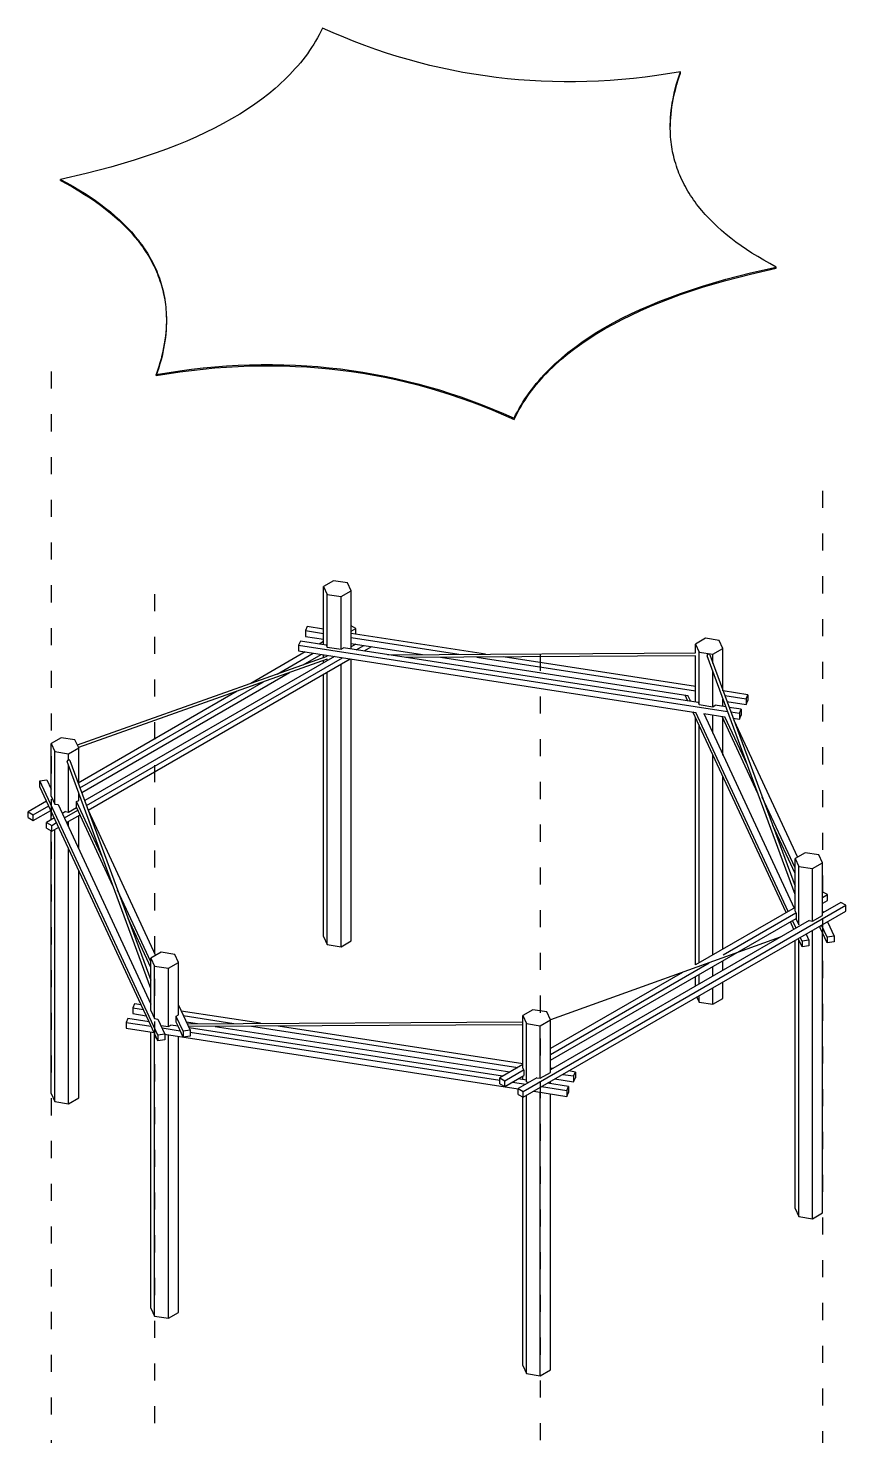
# Model space of a CAD drawing. Header units: metres. Extents: x -148 to 299, y -114 to 107.
# Drawn here: x -147.9 to -90.5, y 4.3 to 103.1 of the extents above; entities that cross this region are included whole.
import ezdxf

# ---------------------------------------------------------------- set-up
doc = ezdxf.new("R2010")
doc.units = ezdxf.units.M
doc.linetypes.add('ACAD_ISO03W100', pattern=[30, 12, -18])
doc.layers.add('DIAKEKKOMENES', color=6, linetype='Continuous')
doc.layers.add('PROVOLES TOIXON', color=120, linetype='Continuous')

msp = doc.modelspace()

# ---------------------------------------------------------------- linework, layer by layer
at = {"layer": 'DIAKEKKOMENES', "linetype": 'ACAD_ISO03W100', "ltscale": 0.1}
for p, q in [((-146.264, 79.009), (-146.264, -49.858)), ((-92.148, 70.642), (-92.148, -58.226)), ((-139.002, 63.395), (-139.002, -65.473)), ((-111.949, 59.21), (-111.949, -69.658))]:
    msp.add_line(p, q, dxfattribs=at)
at = {"layer": 'PROVOLES TOIXON'}
for points in [[(-127.22, 103.11), (-127.334, 102.879), (-127.454, 102.65), (-127.579, 102.423), (-127.71, 102.198), (-127.846, 101.975), (-127.988, 101.754), (-128.135, 101.536), (-128.288, 101.319), (-128.446, 101.105), (-128.609, 100.892), (-128.778, 100.682), (-128.953, 100.473), (-129.133, 100.267), (-129.319, 100.063), (-129.51, 99.861), (-129.707, 99.661), (-129.909, 99.463), (-130.116, 99.267), (-130.329, 99.073), (-130.548, 98.881), (-131.001, 98.504), (-131.477, 98.135), (-131.975, 97.774), (-132.494, 97.422), (-133.036, 97.078), (-133.599, 96.742), (-134.185, 96.415), (-134.792, 96.095), (-135.421, 95.785), (-136.073, 95.482), (-136.746, 95.188), (-137.441, 94.902), (-138.158, 94.624), (-138.898, 94.354), (-139.659, 94.093), (-140.442, 93.84), (-142.074, 93.359), (-143.794, 92.912), (-145.602, 92.497)], [(-102.125, 100.034), (-103.78, 99.776), (-104.604, 99.669), (-105.424, 99.578), (-106.242, 99.501), (-107.057, 99.44), (-107.869, 99.393), (-108.678, 99.362), (-109.484, 99.345), (-110.287, 99.344), (-111.087, 99.358), (-111.884, 99.386), (-112.679, 99.43), (-113.47, 99.488), (-114.259, 99.562), (-115.044, 99.651), (-115.827, 99.754), (-116.607, 99.873), (-117.384, 100.007), (-118.158, 100.155), (-118.929, 100.319), (-119.697, 100.498), (-120.463, 100.691), (-121.225, 100.9), (-121.985, 101.124), (-122.741, 101.363), (-123.495, 101.616), (-124.246, 101.885), (-124.994, 102.169), (-125.739, 102.468), (-126.481, 102.781), (-127.22, 103.11)], [(-102.83, 95.833), (-102.836, 96.082), (-102.835, 96.333), (-102.828, 96.586), (-102.814, 96.84), (-102.793, 97.096), (-102.765, 97.354), (-102.731, 97.614), (-102.691, 97.876), (-102.643, 98.139), (-102.589, 98.405), (-102.528, 98.672), (-102.461, 98.94), (-102.387, 99.211), (-102.306, 99.483), (-102.219, 99.758), (-102.125, 100.034)], [(-102.83, 95.834), (-102.834, 96.079), (-102.831, 96.325), (-102.822, 96.573), (-102.806, 96.823), (-102.784, 97.074), (-102.756, 97.327), (-102.722, 97.582), (-102.68, 97.839), (-102.633, 98.097), (-102.579, 98.357), (-102.519, 98.619), (-102.452, 98.883), (-102.379, 99.148), (-102.3, 99.415), (-102.214, 99.684), (-102.122, 99.954)], [(-102.122, 99.954), (-102.153, 99.949)], [(-102.122, 99.954), (-102.125, 100.034)], [(-95.412, 86.344), (-95.855, 86.583), (-96.285, 86.826), (-96.702, 87.073), (-97.104, 87.324), (-97.493, 87.578), (-97.869, 87.835), (-98.231, 88.097), (-98.579, 88.362), (-98.913, 88.631), (-99.234, 88.904), (-99.541, 89.18), (-99.834, 89.46), (-100.114, 89.743), (-100.38, 90.031), (-100.632, 90.322), (-100.871, 90.616), (-100.985, 90.765), (-101.096, 90.915), (-101.203, 91.065), (-101.307, 91.217), (-101.408, 91.369), (-101.505, 91.523), (-101.598, 91.677), (-101.689, 91.832), (-101.776, 91.988), (-101.859, 92.145), (-101.939, 92.303), (-102.016, 92.462), (-102.089, 92.622), (-102.159, 92.782), (-102.225, 92.944), (-102.288, 93.107), (-102.348, 93.27), (-102.404, 93.435), (-102.456, 93.6), (-102.506, 93.766), (-102.551, 93.933), (-102.594, 94.101), (-102.633, 94.27), (-102.669, 94.44), (-102.701, 94.611), (-102.73, 94.783), (-102.755, 94.956), (-102.777, 95.129), (-102.795, 95.304), (-102.81, 95.48), (-102.822, 95.656), (-102.83, 95.833)], [(-145.602, 92.497), (-145.158, 92.258), (-144.728, 92.015), (-144.312, 91.768), (-143.909, 91.518), (-143.52, 91.264), (-143.145, 91.006), (-142.783, 90.744), (-142.435, 90.479), (-142.1, 90.21), (-141.78, 89.938), (-141.473, 89.662), (-141.179, 89.382), (-140.9, 89.098), (-140.634, 88.811), (-140.381, 88.52), (-140.143, 88.225), (-140.028, 88.076), (-139.918, 87.927), (-139.81, 87.776), (-139.706, 87.625), (-139.606, 87.472), (-139.509, 87.319), (-139.415, 87.165), (-139.325, 87.009), (-139.238, 86.853), (-139.154, 86.696), (-139.074, 86.538), (-138.998, 86.379), (-138.925, 86.22), (-138.855, 86.059), (-138.788, 85.897), (-138.725, 85.735), (-138.666, 85.571), (-138.61, 85.407), (-138.557, 85.241), (-138.508, 85.075), (-138.462, 84.908), (-138.42, 84.74), (-138.38, 84.571), (-138.345, 84.401), (-138.313, 84.23), (-138.284, 84.058), (-138.259, 83.886), (-138.237, 83.712), (-138.218, 83.537), (-138.203, 83.362), (-138.191, 83.185), (-138.183, 83.008)], [(-145.599, 92.418), (-145.602, 92.497)], [(-145.599, 92.418), (-145.158, 92.18), (-144.731, 91.939), (-144.317, 91.694), (-143.917, 91.445), (-143.53, 91.193), (-143.157, 90.937), (-142.797, 90.678), (-142.451, 90.415), (-142.118, 90.148), (-141.799, 89.878), (-141.493, 89.604), (-141.201, 89.326), (-140.922, 89.045), (-140.656, 88.76), (-140.404, 88.471), (-140.166, 88.179), (-139.941, 87.883), (-139.833, 87.734), (-139.729, 87.583), (-139.629, 87.432), (-139.531, 87.28), (-139.437, 87.127), (-139.347, 86.973), (-139.259, 86.819), (-139.176, 86.663), (-139.095, 86.506), (-139.018, 86.349), (-138.944, 86.191), (-138.874, 86.031), (-138.807, 85.871), (-138.743, 85.71), (-138.683, 85.548), (-138.626, 85.385), (-138.573, 85.221), (-138.522, 85.056), (-138.476, 84.891), (-138.432, 84.724), (-138.392, 84.557), (-138.355, 84.388), (-138.322, 84.219), (-138.292, 84.049), (-138.266, 83.877), (-138.242, 83.705), (-138.223, 83.532), (-138.206, 83.359), (-138.193, 83.184), (-138.183, 83.008)], [(-113.794, 75.731), (-113.679, 75.962), (-113.56, 76.191), (-113.434, 76.418), (-113.304, 76.643), (-113.167, 76.866), (-113.026, 77.087), (-112.879, 77.306), (-112.726, 77.522), (-112.568, 77.737), (-112.404, 77.949), (-112.235, 78.16), (-112.06, 78.368), (-111.88, 78.574), (-111.695, 78.779), (-111.503, 78.981), (-111.307, 79.181), (-111.105, 79.379), (-110.897, 79.575), (-110.684, 79.768), (-110.466, 79.96), (-110.012, 80.337), (-109.536, 80.706), (-109.039, 81.067), (-108.519, 81.419), (-107.978, 81.763), (-107.414, 82.099), (-106.829, 82.427), (-106.222, 82.746), (-105.592, 83.057), (-104.941, 83.36), (-104.268, 83.654), (-103.572, 83.94), (-102.855, 84.218), (-102.116, 84.487), (-101.355, 84.748), (-100.572, 85.001), (-98.939, 85.482), (-97.219, 85.93), (-95.412, 86.344)], [(-113.791, 75.652), (-113.676, 75.883), (-113.557, 76.112), (-113.431, 76.339), (-113.301, 76.564), (-113.165, 76.787), (-113.023, 77.008), (-112.876, 77.226), (-112.723, 77.443), (-112.565, 77.657), (-112.401, 77.87), (-112.232, 78.08), (-112.057, 78.289), (-111.877, 78.495), (-111.692, 78.699), (-111.501, 78.901), (-111.304, 79.101), (-111.102, 79.299), (-110.894, 79.495), (-110.681, 79.689), (-110.463, 79.881), (-110.009, 80.258), (-109.533, 80.627), (-109.036, 80.988), (-108.516, 81.34), (-107.975, 81.684), (-107.411, 82.02), (-106.826, 82.347), (-106.219, 82.667), (-105.589, 82.977), (-104.938, 83.28), (-104.265, 83.574), (-103.569, 83.86), (-102.852, 84.138), (-102.113, 84.408), (-101.352, 84.669), (-100.569, 84.922), (-98.937, 85.402), (-97.217, 85.85), (-95.409, 86.265)], [(-95.409, 86.265), (-95.412, 86.344)], [(-138.183, 83.008), (-138.177, 82.759), (-138.178, 82.508), (-138.186, 82.256), (-138.2, 82.001), (-138.22, 81.745), (-138.248, 81.487), (-138.282, 81.227), (-138.323, 80.966), (-138.37, 80.702), (-138.424, 80.437), (-138.485, 80.17), (-138.553, 79.901), (-138.627, 79.63), (-138.707, 79.358), (-138.795, 79.084), (-138.889, 78.808)], [(-138.18, 82.929), (-138.174, 82.68), (-138.175, 82.429), (-138.183, 82.176), (-138.197, 81.922), (-138.218, 81.666), (-138.245, 81.408), (-138.279, 81.148), (-138.32, 80.886), (-138.367, 80.623), (-138.421, 80.357), (-138.482, 80.09), (-138.55, 79.822), (-138.624, 79.551), (-138.704, 79.279), (-138.792, 79.004), (-138.886, 78.728)], [(-138.889, 78.808), (-137.233, 79.066), (-136.41, 79.172), (-135.589, 79.264), (-134.771, 79.34), (-133.957, 79.402), (-133.145, 79.448), (-132.336, 79.48), (-131.53, 79.496), (-130.727, 79.497), (-129.927, 79.484), (-129.129, 79.455), (-128.335, 79.412), (-127.543, 79.353), (-126.755, 79.279), (-125.969, 79.191), (-125.186, 79.087), (-124.406, 78.968), (-123.629, 78.835), (-122.855, 78.686), (-122.084, 78.522), (-121.316, 78.344), (-120.551, 78.15), (-119.788, 77.941), (-119.029, 77.718), (-118.272, 77.479), (-117.518, 77.225), (-116.768, 76.956), (-116.02, 76.673), (-115.275, 76.374), (-114.533, 76.06), (-113.794, 75.731)], [(-138.886, 78.728), (-137.23, 78.986), (-136.407, 79.093), (-135.586, 79.184), (-134.768, 79.261), (-133.954, 79.322), (-133.142, 79.369), (-132.333, 79.4), (-131.527, 79.417), (-130.724, 79.418), (-129.924, 79.404), (-129.126, 79.376), (-128.332, 79.332), (-127.54, 79.274), (-126.752, 79.2), (-125.966, 79.111), (-125.183, 79.008), (-124.404, 78.889), (-123.627, 78.755), (-122.853, 78.607), (-122.081, 78.443), (-121.313, 78.264), (-120.548, 78.071), (-119.785, 77.862), (-119.026, 77.638), (-118.269, 77.399), (-117.516, 77.146), (-116.765, 76.877), (-116.017, 76.593), (-115.272, 76.294), (-114.53, 75.981), (-113.791, 75.652)], [(-138.886, 78.728), (-138.889, 78.808)], [(-113.791, 75.652), (-113.794, 75.731)], [(-126.447, 64.331), (-127.156, 63.921)], [(-125.478, 64.181), (-126.447, 64.331)], [(-127.156, 63.921), (-126.896, 63.362)], [(-127.156, 59.839), (-127.156, 63.921)], [(-126.896, 63.362), (-125.928, 63.212)], [(-126.896, 59.677), (-126.896, 63.362)], [(-125.928, 63.212), (-125.218, 63.622)], [(-125.218, 63.622), (-125.478, 64.181)], [(-125.218, 59.539), (-125.218, 63.622)], [(-125.928, 59.527), (-125.928, 63.212)], [(-128.297, 61.11), (-128.427, 60.832)], [(-128.427, 60.832), (-128.427, 60.423)], [(-128.427, 60.832), (-127.156, 60.635)], [(-128.427, 60.423), (-127.156, 60.227)], [(-127.156, 60.934), (-128.297, 61.11)], [(-124.888, 60.969), (-125.218, 61.16)], [(-125.218, 60.779), (-124.888, 60.969)], [(-115.797, 59.177), (-125.218, 60.634)], [(-125.217, 60.335), (-117.664, 59.167)], [(-124.888, 60.583), (-124.888, 60.969)], [(-100.366, 60.295), (-101.075, 59.885)], [(-99.397, 60.145), (-100.366, 60.295)], [(-128.433, 59.331), (-132.25, 57.127)], [(-128.772, 60.089), (-128.901, 59.81)], [(-128.901, 59.81), (-128.901, 59.402)], [(-128.901, 59.81), (-98.817, 55.156)], [(-128.901, 59.402), (-101.043, 55.092)], [(-126.96, 59.809), (-128.772, 60.089)], [(-127.156, 60.068), (-127.469, 59.887)], [(-126.96, 59.809), (-126.896, 59.677)], [(-126.896, 59.677), (-125.928, 59.527)], [(-125.928, 59.527), (-125.762, 59.623)], [(-100.877, 55.773), (-125.762, 59.623)], [(-125.218, 59.927), (-120.214, 59.153)], [(-124.895, 59.878), (-125.217, 59.692)], [(-124.866, 59.486), (-124.336, 59.792)], [(-124.307, 59.401), (-123.777, 59.706)], [(-101.075, 59.885), (-100.816, 59.326)], [(-101.075, 59.259), (-101.075, 59.885)], [(-100.816, 59.326), (-99.847, 59.176)], [(-100.816, 55.641), (-100.816, 59.326)], [(-99.847, 59.176), (-99.138, 59.585)], [(-99.138, 59.585), (-99.397, 60.145)], [(-99.138, 56.607), (-99.138, 59.585)], [(-144.421, 52.804), (-126.896, 59.028)], [(-126.893, 58.816), (-144.337, 52.621)], [(-126.389, 59.015), (-143.906, 48.901)], [(-143.786, 48.563), (-125.83, 58.93)], [(-143.662, 48.226), (-125.276, 58.841)], [(-130.414, 57.779), (-127.874, 59.245)], [(-128.574, 58.433), (-127.316, 59.159)], [(-127.156, 58.936), (-127.156, 59.132)], [(-127.156, 58.572), (-127.156, 58.723)], [(-126.896, 59.028), (-126.896, 59.091)], [(-126.896, 58.722), (-126.896, 58.815)], [(-125.928, 38.646), (-125.928, 58.468)], [(-125.218, 39.056), (-125.218, 58.832)], [(-122.634, 59.139), (-101.075, 59.259)], [(-101.075, 59.058), (-121.381, 58.946)], [(-118.962, 58.959), (-101.594, 56.272)], [(-116.412, 58.973), (-101.072, 56.6)], [(-101.075, 56.899), (-114.55, 58.984)], [(-101.075, 55.804), (-101.075, 59.059)], [(-94.086, 42.319), (-100.257, 59.064)], [(-100.063, 59.118), (-94.086, 42.9)], [(-99.847, 58.532), (-99.847, 59.176)], [(-144.113, 49.461), (-129.534, 57.879)], [(-127.156, 39.356), (-127.156, 57.756)], [(-126.896, 38.796), (-126.896, 57.906)], [(-99.847, 55.491), (-99.847, 57.951)], [(-133.21, 56.573), (-144.363, 50.133)], [(-144.238, 49.797), (-131.37, 57.227)], [(-97.388, 56.329), (-99.135, 56.599)], [(-97.517, 56.05), (-97.388, 56.329)], [(-97.388, 56.329), (-97.388, 55.92)], [(-101.603, 55.886), (-101.797, 56.304)], [(-101.399, 55.854), (-101.593, 56.272)], [(-100.877, 55.773), (-100.816, 55.641)], [(-100.816, 55.641), (-99.847, 55.491)], [(-99.847, 55.491), (-99.679, 55.588)], [(-98.933, 55.473), (-99.679, 55.588)], [(-99.138, 55.504), (-99.138, 56.028)], [(-99.137, 55.892), (-99.085, 55.884)], [(-99.013, 56.281), (-97.517, 56.05)], [(-98.858, 55.849), (-97.517, 55.642)], [(-97.862, 55.307), (-98.705, 55.437)], [(-97.517, 56.05), (-97.517, 55.642)], [(-97.517, 55.642), (-97.388, 55.92)], [(-94.711, 41.036), (-101.249, 55.124)], [(-101.075, 37.362), (-101.075, 54.749)], [(-94.562, 41.123), (-101.045, 55.092)], [(-100.488, 55.006), (-94.154, 41.358)], [(-100.484, 55.005), (-99.002, 54.776)], [(-99.847, 53.626), (-99.847, 54.907)], [(-96.692, 49.391), (-99.206, 54.808)], [(-99.138, 52.098), (-99.138, 54.661)], [(-97.423, 51.374), (-99.002, 54.776)], [(-98.588, 55.12), (-97.991, 55.028)], [(-98.43, 54.688), (-97.991, 54.62)], [(-98.381, 54.553), (-93.914, 44.93)], [(-97.991, 55.028), (-97.862, 55.307)], [(-97.991, 55.028), (-97.991, 54.62)], [(-97.991, 54.62), (-97.862, 54.899)], [(-97.862, 55.307), (-97.862, 54.899)], [(-100.816, 37.512), (-100.816, 54.19)], [(-145.555, 53.308), (-146.264, 52.898)], [(-146.264, 52.898), (-146.005, 52.339)], [(-146.264, 49.213), (-146.264, 52.898)], [(-144.586, 53.158), (-145.555, 53.308)], [(-145.036, 52.189), (-144.327, 52.599)], [(-144.327, 52.599), (-144.586, 53.158)], [(-144.327, 50.03), (-144.327, 52.599)], [(-146.005, 52.339), (-145.036, 52.189)], [(-146.005, 48.654), (-146.005, 52.339)], [(-145.036, 51.748), (-145.038, 51.747), (-145.041, 51.747), (-145.046, 51.746), (-145.051, 51.745), (-145.056, 51.743), (-145.06, 51.742), (-145.065, 51.74), (-145.069, 51.738), (-145.074, 51.736), (-145.078, 51.734), (-145.083, 51.732), (-145.087, 51.73), (-145.091, 51.727), (-145.095, 51.725), (-145.099, 51.722), (-145.1, 51.721), (-145.102, 51.719), (-145.104, 51.718), (-145.106, 51.717), (-145.107, 51.715), (-145.109, 51.714), (-145.111, 51.712), (-145.112, 51.711), (-145.114, 51.709), (-145.115, 51.708), (-145.117, 51.706), (-145.118, 51.704), (-145.12, 51.703), (-145.121, 51.701), (-145.122, 51.7), (-145.124, 51.698), (-145.125, 51.696), (-145.126, 51.695), (-145.127, 51.693), (-145.128, 51.691), (-145.129, 51.689), (-145.13, 51.688), (-145.131, 51.686), (-145.132, 51.684), (-145.133, 51.682), (-145.133, 51.681), (-145.134, 51.679), (-145.135, 51.677), (-145.135, 51.675), (-145.136, 51.674), (-145.136, 51.672), (-145.137, 51.67), (-145.137, 51.668), (-145.137, 51.666), (-145.137, 51.665), (-145.138, 51.663), (-145.138, 51.661), (-145.138, 51.66), (-145.138, 51.659), (-145.138, 51.658), (-145.138, 51.656), (-145.138, 51.655), (-145.138, 51.654), (-145.137, 51.653), (-145.137, 51.652), (-145.137, 51.65), (-145.137, 51.649), (-145.136, 51.648), (-145.136, 51.647), (-145.136, 51.646), (-145.135, 51.645), (-145.135, 51.643)], [(-139.262, 35.707), (-145.135, 51.643)], [(-145.036, 51.753), (-145.036, 52.189)], [(-144.947, 51.713), (-144.947, 51.714), (-144.948, 51.715), (-144.948, 51.716), (-144.949, 51.717), (-144.949, 51.719), (-144.95, 51.72), (-144.951, 51.721), (-144.952, 51.722), (-144.952, 51.723), (-144.953, 51.724), (-144.954, 51.725), (-144.955, 51.726), (-144.956, 51.727), (-144.957, 51.728), (-144.958, 51.729), (-144.959, 51.73), (-144.96, 51.731), (-144.961, 51.732), (-144.962, 51.733), (-144.963, 51.734), (-144.964, 51.735), (-144.965, 51.736), (-144.966, 51.737), (-144.968, 51.737), (-144.969, 51.738), (-144.97, 51.739), (-144.972, 51.74), (-144.973, 51.74), (-144.974, 51.741), (-144.976, 51.742), (-144.977, 51.742), (-144.979, 51.743), (-144.98, 51.743), (-144.982, 51.744), (-144.983, 51.745), (-144.985, 51.745), (-144.986, 51.746), (-144.988, 51.746), (-144.989, 51.746), (-144.991, 51.747), (-144.993, 51.747), (-144.994, 51.748), (-144.996, 51.748), (-144.998, 51.748), (-145.001, 51.749), (-145.005, 51.749), (-145.009, 51.749), (-145.012, 51.749), (-145.016, 51.75), (-145.02, 51.749), (-145.024, 51.749), (-145.028, 51.749), (-145.032, 51.748), (-145.036, 51.748)], [(-145.036, 48.095), (-145.036, 51.374)], [(-144.947, 51.713), (-139.262, 36.287)], [(-99.847, 38.075), (-99.847, 52.102)], [(-99.138, 38.481), (-99.138, 50.574)], [(-147.05, 50.284), (-146.567, 50.359)], [(-147.05, 49.876), (-147.05, 50.284)], [(-138.767, 32.438), (-147.05, 50.284)], [(-139.942, 34.562), (-147.05, 49.876)], [(-146.567, 50.359), (-146.264, 49.707)], [(-144.327, 48.914), (-144.327, 49.452)], [(-146.576, 48.856), (-147.869, 48.109)], [(-147.516, 47.905), (-146.425, 48.535)], [(-146.264, 49.213), (-146.005, 48.654)], [(-146.005, 48.654), (-145.758, 48.616)], [(-145.758, 48.616), (-139.262, 34.619)], [(-145.036, 48.095), (-144.481, 48.415)], [(-144.481, 48.825), (-144.327, 48.914)], [(-144.481, 48.415), (-144.481, 48.825)], [(-141.902, 42.87), (-144.481, 48.428)], [(-142.632, 44.853), (-144.477, 48.827)], [(-94.086, 44.184), (-96.384, 49.136)], [(-147.869, 47.701), (-147.869, 48.109)], [(-147.869, 48.109), (-147.516, 47.905)], [(-147.869, 47.701), (-147.516, 47.497)], [(-147.516, 47.497), (-146.275, 48.213)], [(-147.516, 47.497), (-147.516, 47.905)], [(-146.025, 47.678), (-146.574, 47.361)], [(-146.264, 47.543), (-146.264, 48.184)], [(-145.247, 48.127), (-145.469, 47.999)], [(-145.318, 47.678), (-144.381, 48.219)], [(-145.247, 48.127), (-145.036, 48.095)], [(-145.172, 47.354), (-144.23, 47.898)], [(-145.036, 47.06), (-145.036, 47.433)], [(-144.327, 45.532), (-144.327, 47.842)], [(-143.662, 48.226), (-138.946, 38.025)], [(-146.574, 46.953), (-146.574, 47.361)], [(-146.574, 47.361), (-146.22, 47.157)], [(-146.574, 46.953), (-146.22, 46.749)], [(-146.264, 28.333), (-146.264, 46.774)], [(-146.22, 47.157), (-145.879, 47.354)], [(-146.22, 46.749), (-146.22, 47.157)], [(-146.22, 46.749), (-145.728, 47.033)], [(-146.005, 27.773), (-146.005, 46.878)], [(-94.086, 43.775), (-95.653, 47.153)], [(-145.036, 27.623), (-145.036, 45.537)], [(-93.377, 45.24), (-94.086, 44.831)], [(-94.086, 44.831), (-93.826, 44.271)], [(-94.086, 41.146), (-94.086, 44.831)], [(-92.408, 45.09), (-93.377, 45.24)], [(-92.857, 44.122), (-92.148, 44.531)], [(-92.148, 44.531), (-92.408, 45.09)], [(-92.148, 40.846), (-92.148, 44.531)], [(-144.327, 28.033), (-144.327, 44.009)], [(-93.826, 44.271), (-92.857, 44.122)], [(-93.826, 40.177), (-93.826, 44.271)], [(-92.857, 40.437), (-92.857, 44.122)], [(-139.262, 37.59), (-141.594, 42.615)], [(-91.818, 42.299), (-92.172, 42.503)], [(-113.15, 28.487), (-90.523, 41.551)], [(-92.148, 42.108), (-91.818, 42.299)], [(-92.146, 41.701), (-91.818, 41.89)], [(-90.876, 41.755), (-92.146, 41.021)], [(-91.818, 41.89), (-91.818, 42.299)], [(-90.523, 41.551), (-90.876, 41.755)], [(-90.523, 41.142), (-90.523, 41.551)], [(-139.262, 37.182), (-140.863, 40.632)], [(-113.15, 28.078), (-90.523, 41.142)], [(-111.239, 30.677), (-94.011, 40.624)], [(-94.086, 41.398), (-101.071, 37.365)], [(-99.137, 38.073), (-94.029, 41.022)], [(-94.086, 41.146), (-94.015, 40.993)], [(-94.015, 40.993), (-94.015, 40.583)], [(-94.015, 40.583), (-93.826, 40.177)], [(-92.857, 40.437), (-92.148, 40.846)], [(-92.857, 40.611), (-92.857, 40.611)], [(-92.148, 41.124), (-92.11, 41.042)], [(-93.095, 40.473), (-111.24, 29.998)], [(-94.164, 39.857), (-94.412, 40.393)], [(-94.014, 39.943), (-94.263, 40.479)], [(-93.307, 39.535), (-93.113, 39.115)], [(-93.095, 40.473), (-92.857, 40.437)], [(-92.857, 19.556), (-92.857, 39.794)], [(-92.321, 39.972), (-92.321, 40.104)], [(-91.826, 38.906), (-92.321, 39.972)], [(-91.826, 39.314), (-92.22, 40.163)], [(-92.148, 19.965), (-92.148, 39.601)], [(-91.811, 40.398), (-91.343, 39.389)], [(-127.156, 39.356), (-126.896, 38.796)], [(-126.896, 38.796), (-125.928, 38.646)], [(-125.928, 38.646), (-125.218, 39.056)], [(-95.12, 39.305), (-111.24, 33.515)], [(-94.086, 20.265), (-94.086, 39.085)], [(-93.596, 38.632), (-93.865, 39.213)], [(-93.826, 19.706), (-93.826, 39.129)], [(-93.596, 39.041), (-93.716, 39.299)], [(-93.113, 39.115), (-93.596, 39.041)], [(-93.596, 39.041), (-93.596, 38.632)], [(-93.113, 38.707), (-93.596, 38.632)], [(-93.113, 39.115), (-93.113, 38.707)], [(-91.343, 39.389), (-91.826, 39.314)], [(-91.826, 39.314), (-91.826, 38.906)], [(-91.343, 38.981), (-91.826, 38.906)], [(-91.343, 39.389), (-91.343, 38.981)], [(-138.553, 38.253), (-139.262, 37.843)], [(-139.262, 37.843), (-139.002, 37.284)], [(-139.262, 34.158), (-139.262, 37.843)], [(-137.584, 38.103), (-138.553, 38.253)], [(-138.034, 37.134), (-137.324, 37.543)], [(-137.324, 37.543), (-137.584, 38.103)], [(-137.324, 33.859), (-137.324, 37.543)], [(-99.138, 36.985), (-99.138, 37.664)], [(-139.002, 37.284), (-138.034, 37.134)], [(-139.002, 33.599), (-139.002, 37.284)], [(-138.034, 33.04), (-138.034, 37.134)], [(-111.24, 31.085), (-100.103, 37.516)], [(-101.973, 36.844), (-111.24, 31.494)], [(-100.816, 36.016), (-100.816, 36.697)], [(-99.847, 36.576), (-99.847, 37.255)], [(-101.075, 35.866), (-101.075, 36.546)], [(-99.847, 34.61), (-99.847, 35.762)], [(-99.138, 35.02), (-99.138, 36.168)], [(-140.401, 34.633), (-140.531, 34.354)], [(-139.937, 34.561), (-140.401, 34.633)], [(-100.977, 35.107), (-100.816, 34.76)], [(-100.816, 34.76), (-100.816, 35.2)], [(-100.816, 34.76), (-99.847, 34.61)], [(-99.847, 34.61), (-99.138, 35.02)], [(-140.875, 33.611), (-141.005, 33.332)], [(-139.391, 33.381), (-140.875, 33.611)], [(-140.531, 34.354), (-140.531, 33.946)], [(-140.531, 34.354), (-139.792, 34.24)], [(-140.531, 33.946), (-139.583, 33.799)], [(-139.395, 33.382), (-139.94, 34.557)], [(-139.262, 34.158), (-139.002, 33.599)], [(-139.002, 33.599), (-138.766, 33.562)], [(-137.479, 33.77), (-137.324, 33.859)], [(-137.479, 33.34), (-137.479, 33.77)], [(-136.998, 32.712), (-137.479, 33.748)], [(-137.324, 34.531), (-136.515, 32.787)], [(-131.586, 33.269), (-137.133, 34.127)], [(-136.988, 33.806), (-133.452, 33.259)], [(-112.469, 34.217), (-113.178, 33.808)], [(-113.178, 33.808), (-112.918, 33.249)], [(-113.178, 33.356), (-113.178, 33.808)], [(-111.5, 34.068), (-112.469, 34.217)], [(-111.24, 33.508), (-111.5, 34.068)], [(-141.005, 33.332), (-141.005, 32.924)], [(-141.005, 33.332), (-139.245, 33.06)], [(-141.005, 32.924), (-139.041, 32.62)], [(-138.767, 32.03), (-139.392, 33.377)], [(-139.262, 13.277), (-139.262, 32.654)], [(-138.772, 33.563), (-138.284, 32.513)], [(-138.766, 33.562), (-138.766, 33.553)], [(-138.567, 33.122), (-138.034, 33.04)], [(-138.553, 33.092), (-138.553, 33.12)], [(-138.481, 32.942), (-137.201, 32.744)], [(-138.034, 33.04), (-137.853, 33.144)], [(-137.346, 33.065), (-137.854, 33.144)], [(-137.352, 33.066), (-137.479, 33.34)], [(-136.998, 32.304), (-137.35, 33.062)], [(-136.515, 32.787), (-136.998, 32.712)], [(-136.998, 32.712), (-136.998, 32.304)], [(-136.779, 33.365), (-135.997, 33.244)], [(-136.724, 33.241), (-113.178, 33.371)], [(-113.178, 33.171), (-136.632, 33.041)], [(-114.61, 29.548), (-136.587, 32.948)], [(-136.515, 32.787), (-136.515, 32.378)], [(-136.51, 32.637), (-114.796, 29.278)], [(-134.744, 33.05), (-114.078, 29.853)], [(-132.2, 33.065), (-113.523, 30.176)], [(-113.175, 30.421), (-130.333, 33.075)], [(-113.178, 30.123), (-113.178, 33.356)], [(-112.918, 33.249), (-111.949, 33.099)], [(-112.918, 29.154), (-112.918, 33.249)], [(-111.949, 33.099), (-111.24, 33.508)], [(-111.949, 29.414), (-111.949, 33.099)], [(-111.24, 29.823), (-111.24, 33.508)], [(-139.002, 12.718), (-139.002, 32.536)], [(-138.284, 32.513), (-138.767, 32.438)], [(-138.767, 32.438), (-138.767, 32.03)], [(-138.284, 32.105), (-138.767, 32.03)], [(-138.316, 32.508), (-113.499, 28.669)], [(-138.284, 32.513), (-138.284, 32.105)], [(-138.034, 12.568), (-138.034, 32.468)], [(-137.324, 12.978), (-137.324, 32.356)], [(-136.515, 32.378), (-136.998, 32.304)], [(-113.175, 30.376), (-114.799, 29.439)], [(-114.446, 29.235), (-113.118, 30.001)], [(-113.178, 30.123), (-113.111, 29.979)], [(-113.111, 29.979), (-113.111, 29.597)], [(-111.949, 29.414), (-111.24, 29.823)], [(-111.07, 30.095), (-111.24, 30.121)], [(-110.364, 29.687), (-109.621, 29.572)], [(-109.492, 29.851), (-109.952, 29.922)], [(-109.621, 29.572), (-109.492, 29.851)], [(-109.492, 29.851), (-109.492, 29.443)], [(-114.799, 29.439), (-114.446, 29.235)], [(-114.799, 29.03), (-114.799, 29.439)], [(-114.799, 29.03), (-114.446, 28.826)], [(-114.446, 28.826), (-113.111, 29.597)], [(-114.446, 28.826), (-114.446, 29.235)], [(-113.897, 29.139), (-112.975, 28.996)], [(-112.187, 29.451), (-113.504, 28.691)], [(-113.504, 28.283), (-113.504, 28.691)], [(-113.504, 28.691), (-113.15, 28.487)], [(-112.918, 29.286), (-113.495, 29.375)], [(-113.178, 29.328), (-113.178, 29.558)], [(-112.918, 29.154), (-112.747, 29.128)], [(-112.187, 29.451), (-111.949, 29.414)], [(-111.858, 28.823), (-110.095, 28.55)], [(-109.966, 28.829), (-111.45, 29.059)], [(-111.24, 29.028), (-111.24, 29.182)], [(-110.921, 29.365), (-109.621, 29.164)], [(-110.095, 28.55), (-109.966, 28.829)], [(-109.966, 28.829), (-109.966, 28.421)], [(-109.621, 29.572), (-109.621, 29.164)], [(-109.621, 29.164), (-109.492, 29.443)], [(-146.264, 28.333), (-146.005, 27.773)], [(-146.005, 27.773), (-145.036, 27.623)], [(-145.036, 27.623), (-144.327, 28.033)], [(-113.504, 28.283), (-113.15, 28.078)], [(-113.178, 9.242), (-113.178, 28.095)], [(-113.15, 28.078), (-113.15, 28.487)], [(-112.918, 8.683), (-112.918, 28.212)], [(-112.414, 28.501), (-110.095, 28.142)], [(-111.949, 8.533), (-111.949, 28.429)], [(-111.24, 8.943), (-111.24, 28.322)], [(-110.095, 28.55), (-110.095, 28.142)], [(-110.095, 28.142), (-109.966, 28.421)], [(-94.086, 20.265), (-93.826, 19.706)], [(-92.857, 19.556), (-92.148, 19.965)], [(-93.826, 19.706), (-92.857, 19.556)], [(-139.262, 13.277), (-139.002, 12.718)], [(-138.034, 12.568), (-137.324, 12.978)], [(-139.002, 12.718), (-138.034, 12.568)], [(-113.178, 9.242), (-112.918, 8.683)], [(-111.949, 8.533), (-111.24, 8.943)], [(-112.918, 8.683), (-111.949, 8.533)]]:
    msp.add_lwpolyline(points, dxfattribs=at)
msp.add_arc((-100.154, 59.069), 0.103, 28.32644, 182.92688, dxfattribs=at)

doc.saveas('drawing.dxf')
